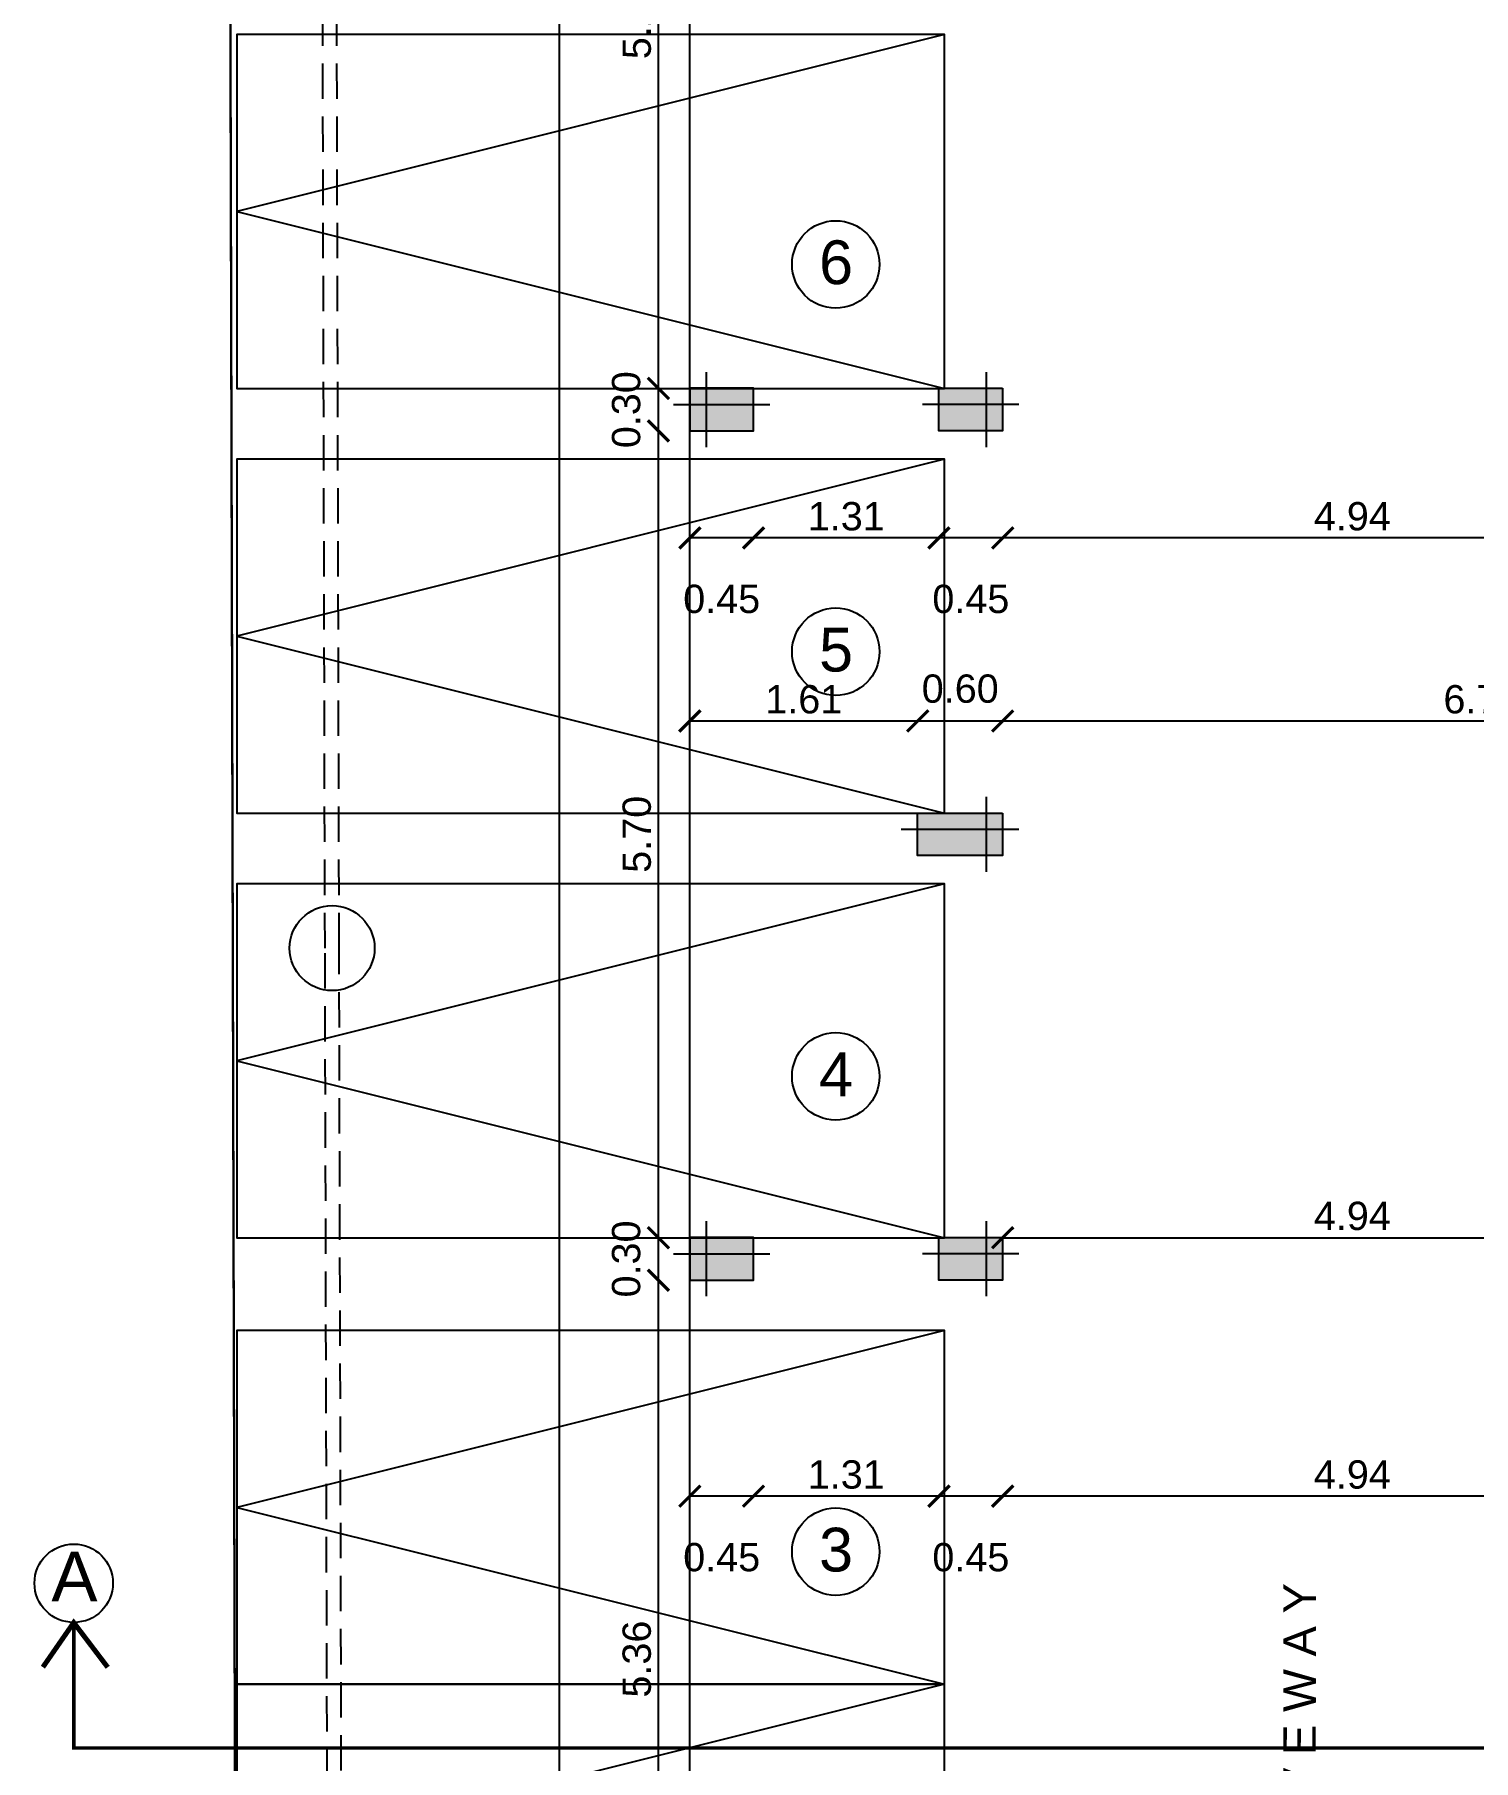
# Model space of a CAD drawing. Header units: metres. Extents: x 2130 to 3135, y 5414 to 5819.
# Drawn here: x 2802.3 to 2812.47, y 5615.55 to 5627.74 of the extents above; entities that cross this region are included whole.
import ezdxf

# ---------------------------------------------------------------- set-up
doc = ezdxf.new("R2010")
doc.units = ezdxf.units.M
doc.header["$MEASUREMENT"] = 0
doc.header["$PDMODE"] = 34
for name, pattern in [('HIDDEN', [0.375, 0.25, -0.125]), ('HIDDENX2', [0.75, 0.5, -0.25]), ('PHANTOM2', [1.25, 0.625, -0.125, 0.125, -0.125, 0.125, -0.125])]:
    doc.linetypes.add(name, pattern=pattern)
doc.layers.get('0').update_dxf_attribs({"lineweight": 18})
doc.layers.get('Defpoints').update_dxf_attribs({"lineweight": 18})
for name, color, linetype in [('Boundary', 6, 'Continuous'), ('CAR TEXT', 5, 'Continuous'), ('CMDA CAR', 30, 'Continuous'), ('col', 1, 'Continuous'), ('DIM', 8, 'Continuous'), ('PATTA', 3, 'Continuous'), ('ROOM NAME TXT', 1, 'Continuous'), ('WALL', 2, 'Continuous'), ('WIN', 5, 'Continuous')]:
    doc.layers.add(name, color=color, linetype=linetype)
doc.layers.add('text', color=7, linetype='Continuous', lineweight=25)
doc.styles.add('A1', font='arial.ttf')
doc.styles.add('R1', font='arial.ttf')
doc.dimstyles.new('DIM-CMDA', dxfattribs={"dimtxt": 0.2, "dimasz": 0.15, "dimexe": 0.05, "dimexo": 0.0625, "dimgap": 0.05, "dimtad": 1, "dimzin": 1, "dimdsep": 46, "dimtxsty": 'R1', "dimblk": 'ARCHTICK', "dimcen": 0.09, "dimse1": 1, "dimse2": 1, "dimclrd": 8, "dimclre": 8, "dimadec": 0, "dimazin": 0, "dimtm": 1e-09, "dimtfac": 1, "dimtofl": 0, "dimtmove": 2, "dimatfit": 3, "dimfxl": 0, "dimtolj": 1, "dimtzin": 0, "dimlwd": -1, "dimlwe": -1, "dimarcsym": 0})

# ---------------------------------------------------------------- blocks, each defined once
blk = doc.blocks.new('CAR - 1')
at = {"color": 0}
blk.add_lwpolyline([(-1250, 0), (1250, 0), (1250, 5000), (-1250, 5000)], close=True, dxfattribs=at)
blk.add_lwpolyline([(1250, 0), (0, 5000), (-1250, 0), (1250, 0)], dxfattribs=at)
blk = doc.blocks.new('300x450')
blk.add_hatch(color=0).paths.add_polyline_path([(1602.841, -173.858), (1603.141, -173.858), (1603.141, -174.308), (1602.841, -174.308)])
at = {"color": 0}
for p, q in [((1602.956, -173.743), (1602.956, -174.423)), ((1602.726, -173.973), (1603.256, -173.973))]:
    blk.add_line(p, q, dxfattribs=at)
blk.add_lwpolyline([(1602.841, -173.858), (1603.141, -173.858), (1603.141, -174.308), (1602.841, -174.308)], close=True, dxfattribs=at)
blk = doc.blocks.new('300x600')
blk.add_hatch(color=0).paths.add_polyline_path([(1601.931, -173.858), (1602.231, -173.858), (1602.231, -174.458), (1601.931, -174.458)])
at = {"color": 0}
for p, q in [((1602.046, -173.743), (1602.046, -174.573)), ((1601.816, -173.973), (1602.346, -173.973))]:
    blk.add_line(p, q, dxfattribs=at)
blk.add_lwpolyline([(1601.931, -173.858), (1602.231, -173.858), (1602.231, -174.458), (1601.931, -174.458)], close=True, dxfattribs=at)
blk = doc.blocks.new('_ArchTick')
at = {"color": 0, "linetype": 'ByBlock', "const_width": 0.15}
blk.add_lwpolyline([(-0.5, -0.5), (0.5, 0.5)], dxfattribs=at)
blk = doc.blocks.new('*D330')
at = {"layer": 'Defpoints', "color": 0}
for p in [(2809.142, 5619.012), (2814.082, 5618.727), (2809.142, 5617.416)]:
    blk.add_point(p, dxfattribs=at)
at = {"layer": 'DIM', "color": 8}
blk.add_line((2814.082, 5617.416), (2809.142, 5617.416), dxfattribs=at)
at = {"layer": 'DIM', "color": 8, "xscale": 0.15, "yscale": 0.15, "zscale": 0.15, "rotation": 180}
blk.add_blockref('_ArchTick', (2809.142, 5617.416), dxfattribs=at)
at = {"layer": 'DIM', "color": 8, "xscale": 0.15, "yscale": 0.15, "zscale": 0.15}
blk.add_blockref('_ArchTick', (2814.082, 5617.416), dxfattribs=at)
at = {"layer": 'DIM', "color": 0, "insert": (2811.612, 5617.568), "char_height": 0.2, "attachment_point": 5, "style": 'R1'}
blk.add_mtext('\\A1;4.94', dxfattribs=at)
blk = doc.blocks.new('*D331')
at = {"layer": 'Defpoints', "color": 0}
for p in [(2808.692, 5619.043), (2809.142, 5619.012), (2808.692, 5617.416)]:
    blk.add_point(p, dxfattribs=at)
at = {"layer": 'DIM', "color": 8}
blk.add_line((2809.142, 5617.416), (2808.692, 5617.416), dxfattribs=at)
at = {"layer": 'DIM', "color": 8, "xscale": 0.15, "yscale": 0.15, "zscale": 0.15, "rotation": 180}
blk.add_blockref('_ArchTick', (2808.692, 5617.416), dxfattribs=at)
at = {"layer": 'DIM', "color": 8, "xscale": 0.15, "yscale": 0.15, "zscale": 0.15}
blk.add_blockref('_ArchTick', (2809.142, 5617.416), dxfattribs=at)
at = {"layer": 'DIM', "color": 0, "insert": (2808.917, 5616.984), "char_height": 0.2, "attachment_point": 5, "style": 'R1'}
blk.add_mtext('\\A1;0.45', dxfattribs=at)
blk = doc.blocks.new('*D332')
at = {"layer": 'Defpoints', "color": 0}
for p in [(2807.382, 5619.176), (2808.692, 5619.043), (2807.382, 5617.416)]:
    blk.add_point(p, dxfattribs=at)
at = {"layer": 'DIM', "color": 8}
blk.add_line((2808.692, 5617.416), (2807.382, 5617.416), dxfattribs=at)
at = {"layer": 'DIM', "color": 8, "xscale": 0.15, "yscale": 0.15, "zscale": 0.15, "rotation": 180}
blk.add_blockref('_ArchTick', (2807.382, 5617.416), dxfattribs=at)
at = {"layer": 'DIM', "color": 8, "xscale": 0.15, "yscale": 0.15, "zscale": 0.15}
blk.add_blockref('_ArchTick', (2808.692, 5617.416), dxfattribs=at)
at = {"layer": 'DIM', "color": 0, "insert": (2808.037, 5617.568), "char_height": 0.2, "attachment_point": 5, "style": 'R1'}
blk.add_mtext('\\A1;1.31', dxfattribs=at)
blk = doc.blocks.new('*D333')
at = {"layer": 'Defpoints', "color": 0}
for p in [(2807.382, 5619.242), (2806.932, 5619.127), (2806.932, 5617.416)]:
    blk.add_point(p, dxfattribs=at)
at = {"layer": 'DIM', "color": 8}
blk.add_line((2807.382, 5617.416), (2806.932, 5617.416), dxfattribs=at)
at = {"layer": 'DIM', "color": 8, "xscale": 0.15, "yscale": 0.15, "zscale": 0.15, "rotation": 180}
blk.add_blockref('_ArchTick', (2806.932, 5617.416), dxfattribs=at)
at = {"layer": 'DIM', "color": 8, "xscale": 0.15, "yscale": 0.15, "zscale": 0.15}
blk.add_blockref('_ArchTick', (2807.382, 5617.416), dxfattribs=at)
at = {"layer": 'DIM', "color": 0, "insert": (2807.157, 5616.984), "char_height": 0.2, "attachment_point": 5, "style": 'R1'}
blk.add_mtext('\\A1;0.45', dxfattribs=at)
blk = doc.blocks.new('*D334')
at = {"layer": 'Defpoints', "color": 0}
for p in [(2808.542, 5622.893), (2806.932, 5622.292), (2808.542, 5622.292)]:
    blk.add_point(p, dxfattribs=at)
at = {"layer": 'DIM', "color": 8}
blk.add_line((2806.932, 5622.893), (2808.542, 5622.893), dxfattribs=at)
at = {"layer": 'DIM', "color": 8, "xscale": 0.15, "yscale": 0.15, "zscale": 0.15, "rotation": 180}
blk.add_blockref('_ArchTick', (2806.932, 5622.893), dxfattribs=at)
at = {"layer": 'DIM', "color": 8, "xscale": 0.15, "yscale": 0.15, "zscale": 0.15}
blk.add_blockref('_ArchTick', (2808.542, 5622.893), dxfattribs=at)
at = {"layer": 'DIM', "color": 0, "insert": (2807.737, 5623.045), "char_height": 0.2, "attachment_point": 5, "style": 'R1'}
blk.add_mtext('\\A1;1.61', dxfattribs=at)
blk = doc.blocks.new('*D335')
at = {"layer": 'Defpoints', "color": 0}
for p in [(2809.142, 5622.893), (2808.542, 5622.292), (2809.142, 5622.312)]:
    blk.add_point(p, dxfattribs=at)
at = {"layer": 'DIM', "color": 8}
blk.add_line((2808.542, 5622.893), (2809.142, 5622.893), dxfattribs=at)
at = {"layer": 'DIM', "color": 8, "xscale": 0.15, "yscale": 0.15, "zscale": 0.15, "rotation": 180}
blk.add_blockref('_ArchTick', (2808.542, 5622.893), dxfattribs=at)
at = {"layer": 'DIM', "color": 8, "xscale": 0.15, "yscale": 0.15, "zscale": 0.15}
blk.add_blockref('_ArchTick', (2809.142, 5622.893), dxfattribs=at)
at = {"layer": 'DIM', "color": 0, "insert": (2808.842, 5623.12), "char_height": 0.2, "attachment_point": 5, "style": 'R1'}
blk.add_mtext('\\A1;0.60', dxfattribs=at)
blk = doc.blocks.new('*D336')
at = {"layer": 'Defpoints', "color": 0}
for p in [(2815.912, 5622.893), (2809.142, 5622.312), (2815.912, 5622.242)]:
    blk.add_point(p, dxfattribs=at)
at = {"layer": 'DIM', "color": 8}
blk.add_line((2809.142, 5622.893), (2815.912, 5622.893), dxfattribs=at)
at = {"layer": 'DIM', "color": 8, "xscale": 0.15, "yscale": 0.15, "zscale": 0.15, "rotation": 180}
blk.add_blockref('_ArchTick', (2809.142, 5622.893), dxfattribs=at)
at = {"layer": 'DIM', "color": 8, "xscale": 0.15, "yscale": 0.15, "zscale": 0.15}
blk.add_blockref('_ArchTick', (2815.912, 5622.893), dxfattribs=at)
at = {"layer": 'DIM', "color": 0, "insert": (2812.527, 5623.045), "char_height": 0.2, "attachment_point": 5, "style": 'R1'}
blk.add_mtext('\\A1;6.77', dxfattribs=at)
blk = doc.blocks.new('*D358')
at = {"layer": 'Defpoints', "color": 0}
for p in [(2814.082, 5625.692), (2809.142, 5625.312), (2809.142, 5624.186)]:
    blk.add_point(p, dxfattribs=at)
at = {"layer": 'DIM', "color": 8}
blk.add_line((2814.082, 5624.186), (2809.142, 5624.186), dxfattribs=at)
at = {"layer": 'DIM', "color": 8, "xscale": 0.15, "yscale": 0.15, "zscale": 0.15, "rotation": 180}
blk.add_blockref('_ArchTick', (2809.142, 5624.186), dxfattribs=at)
at = {"layer": 'DIM', "color": 8, "xscale": 0.15, "yscale": 0.15, "zscale": 0.15}
blk.add_blockref('_ArchTick', (2814.082, 5624.186), dxfattribs=at)
at = {"layer": 'DIM', "color": 0, "insert": (2811.612, 5624.338), "char_height": 0.2, "attachment_point": 5, "style": 'R1'}
blk.add_mtext('\\A1;4.94', dxfattribs=at)
blk = doc.blocks.new('*D359')
at = {"layer": 'Defpoints', "color": 0}
for p in [(2808.692, 5625.312), (2809.142, 5625.312), (2808.692, 5624.186)]:
    blk.add_point(p, dxfattribs=at)
at = {"layer": 'DIM', "color": 8}
blk.add_line((2809.142, 5624.186), (2808.692, 5624.186), dxfattribs=at)
at = {"layer": 'DIM', "color": 8, "xscale": 0.15, "yscale": 0.15, "zscale": 0.15, "rotation": 180}
blk.add_blockref('_ArchTick', (2808.692, 5624.186), dxfattribs=at)
at = {"layer": 'DIM', "color": 8, "xscale": 0.15, "yscale": 0.15, "zscale": 0.15}
blk.add_blockref('_ArchTick', (2809.142, 5624.186), dxfattribs=at)
at = {"layer": 'DIM', "color": 0, "insert": (2808.917, 5623.754), "char_height": 0.2, "attachment_point": 5, "style": 'R1'}
blk.add_mtext('\\A1;0.45', dxfattribs=at)
blk = doc.blocks.new('*D360')
at = {"layer": 'Defpoints', "color": 0}
for p in [(2807.382, 5625.312), (2808.692, 5625.312), (2807.382, 5624.186)]:
    blk.add_point(p, dxfattribs=at)
at = {"layer": 'DIM', "color": 8}
blk.add_line((2808.692, 5624.186), (2807.382, 5624.186), dxfattribs=at)
at = {"layer": 'DIM', "color": 8, "xscale": 0.15, "yscale": 0.15, "zscale": 0.15, "rotation": 180}
blk.add_blockref('_ArchTick', (2807.382, 5624.186), dxfattribs=at)
at = {"layer": 'DIM', "color": 8, "xscale": 0.15, "yscale": 0.15, "zscale": 0.15}
blk.add_blockref('_ArchTick', (2808.692, 5624.186), dxfattribs=at)
at = {"layer": 'DIM', "color": 0, "insert": (2808.037, 5624.338), "char_height": 0.2, "attachment_point": 5, "style": 'R1'}
blk.add_mtext('\\A1;1.31', dxfattribs=at)
blk = doc.blocks.new('*D361')
at = {"layer": 'Defpoints', "color": 0}
for p in [(2806.932, 5625.312), (2807.382, 5625.312), (2806.932, 5624.186)]:
    blk.add_point(p, dxfattribs=at)
at = {"layer": 'DIM', "color": 8}
blk.add_line((2807.382, 5624.186), (2806.932, 5624.186), dxfattribs=at)
at = {"layer": 'DIM', "color": 8, "xscale": 0.15, "yscale": 0.15, "zscale": 0.15, "rotation": 180}
blk.add_blockref('_ArchTick', (2806.932, 5624.186), dxfattribs=at)
at = {"layer": 'DIM', "color": 8, "xscale": 0.15, "yscale": 0.15, "zscale": 0.15}
blk.add_blockref('_ArchTick', (2807.382, 5624.186), dxfattribs=at)
at = {"layer": 'DIM', "color": 0, "insert": (2807.157, 5623.754), "char_height": 0.2, "attachment_point": 5, "style": 'R1'}
blk.add_mtext('\\A1;0.45', dxfattribs=at)
blk = doc.blocks.new('*D841')
at = {"layer": 'Defpoints', "color": 0}
for p in [(2806.71, 5618.942), (2807.382, 5618.942), (2807.382, 5613.587)]:
    blk.add_point(p, dxfattribs=at)
at = {"layer": 'DIM', "color": 8}
blk.add_line((2806.71, 5613.587), (2806.71, 5618.942), dxfattribs=at)
at = {"layer": 'DIM', "color": 8, "xscale": 0.15, "yscale": 0.15, "zscale": 0.15}
for p, rotation in [((2806.71, 5618.942), 90), ((2806.71, 5613.587), 270)]:
    blk.add_blockref('_ArchTick', p, dxfattribs=dict(at, rotation=rotation))
at = {"layer": 'DIM', "color": 0, "insert": (2806.558, 5616.265), "char_height": 0.2, "attachment_point": 5, "rotation": 90, "style": 'R1'}
blk.add_mtext('\\A1;5.36', dxfattribs=at)
blk = doc.blocks.new('*D842')
at = {"layer": 'Defpoints', "color": 0}
for p in [(2806.71, 5619.242), (2807.382, 5619.242), (2807.382, 5618.942)]:
    blk.add_point(p, dxfattribs=at)
at = {"layer": 'DIM', "color": 8}
blk.add_line((2806.71, 5618.942), (2806.71, 5619.242), dxfattribs=at)
at = {"layer": 'DIM', "color": 8, "xscale": 0.15, "yscale": 0.15, "zscale": 0.15}
for p, rotation in [((2806.71, 5619.242), 90), ((2806.71, 5618.942), 270)]:
    blk.add_blockref('_ArchTick', p, dxfattribs=dict(at, rotation=rotation))
at = {"layer": 'DIM', "color": 0, "insert": (2806.483, 5619.092), "char_height": 0.2, "attachment_point": 5, "rotation": 90, "style": 'R1'}
blk.add_mtext('\\A1;0.30', dxfattribs=at)
blk = doc.blocks.new('*D843')
at = {"layer": 'Defpoints', "color": 0}
for p in [(2806.71, 5624.942), (2807.382, 5624.942), (2807.382, 5619.242)]:
    blk.add_point(p, dxfattribs=at)
at = {"layer": 'DIM', "color": 8}
blk.add_line((2806.71, 5619.242), (2806.71, 5624.942), dxfattribs=at)
at = {"layer": 'DIM', "color": 8, "xscale": 0.15, "yscale": 0.15, "zscale": 0.15}
for p, rotation in [((2806.71, 5624.942), 90), ((2806.71, 5619.242), 270)]:
    blk.add_blockref('_ArchTick', p, dxfattribs=dict(at, rotation=rotation))
at = {"layer": 'DIM', "color": 0, "insert": (2806.558, 5622.092), "char_height": 0.2, "attachment_point": 5, "rotation": 90, "style": 'R1'}
blk.add_mtext('\\A1;5.70', dxfattribs=at)
blk = doc.blocks.new('*D844')
at = {"layer": 'Defpoints', "color": 0}
for p in [(2806.71, 5625.242), (2807.382, 5625.242), (2807.382, 5624.942)]:
    blk.add_point(p, dxfattribs=at)
at = {"layer": 'DIM', "color": 8}
blk.add_line((2806.71, 5624.942), (2806.71, 5625.242), dxfattribs=at)
at = {"layer": 'DIM', "color": 8, "xscale": 0.15, "yscale": 0.15, "zscale": 0.15}
for p, rotation in [((2806.71, 5625.242), 90), ((2806.71, 5624.942), 270)]:
    blk.add_blockref('_ArchTick', p, dxfattribs=dict(at, rotation=rotation))
at = {"layer": 'DIM', "color": 0, "insert": (2806.483, 5625.092), "char_height": 0.2, "attachment_point": 5, "rotation": 90, "style": 'R1'}
blk.add_mtext('\\A1;0.30', dxfattribs=at)
blk = doc.blocks.new('*D845')
at = {"layer": 'Defpoints', "color": 0}
for p in [(2806.71, 5630.437), (2807.382, 5630.437), (2807.382, 5625.242)]:
    blk.add_point(p, dxfattribs=at)
at = {"layer": 'DIM', "color": 8}
blk.add_line((2806.71, 5625.242), (2806.71, 5630.437), dxfattribs=at)
at = {"layer": 'DIM', "color": 8, "xscale": 0.15, "yscale": 0.15, "zscale": 0.15}
for p, rotation in [((2806.71, 5630.437), 90), ((2806.71, 5625.242), 270)]:
    blk.add_blockref('_ArchTick', p, dxfattribs=dict(at, rotation=rotation))
at = {"layer": 'DIM', "color": 0, "insert": (2806.558, 5627.84), "char_height": 0.2, "attachment_point": 5, "rotation": 90, "style": 'R1'}
blk.add_mtext('\\A1;5.20', dxfattribs=at)
blk = doc.blocks.new('*D478')
at = {"layer": 'Defpoints', "color": 0}
for p in [(2806.011, 5649.267), (2807.655, 5649.267), (2807.814, 5613.287)]:
    blk.add_point(p, dxfattribs=at)
at = {"layer": 'DIM', "color": 8}
blk.add_line((2806.011, 5613.287), (2806.011, 5649.267), dxfattribs=at)
at = {"layer": 'DIM', "color": 8, "xscale": 0.15, "yscale": 0.15, "zscale": 0.15}
for p, rotation in [((2806.011, 5649.267), 90), ((2806.011, 5613.287), 270)]:
    blk.add_blockref('_ArchTick', p, dxfattribs=dict(at, rotation=rotation))
at = {"layer": 'DIM', "color": 2, "insert": (2805.848, 5631.277), "char_height": 0.22, "attachment_point": 5, "rotation": 90, "style": 'R1'}
blk.add_mtext('\\A1;35.98', dxfattribs=at)
blk = doc.blocks.new('*D757')
at = {"layer": 'Defpoints', "color": 0}
for p in [(2814.082, 5619.362), (2809.142, 5619.242), (2814.082, 5619.242)]:
    blk.add_point(p, dxfattribs=at)
at = {"layer": 'DIM', "color": 8}
blk.add_line((2809.142, 5619.242), (2814.082, 5619.242), dxfattribs=at)
at = {"layer": 'DIM', "color": 8, "xscale": 0.15, "yscale": 0.15, "zscale": 0.15, "rotation": 180}
blk.add_blockref('_ArchTick', (2809.142, 5619.242), dxfattribs=at)
at = {"layer": 'DIM', "color": 8, "xscale": 0.15, "yscale": 0.15, "zscale": 0.15}
blk.add_blockref('_ArchTick', (2814.082, 5619.242), dxfattribs=at)
at = {"layer": 'DIM', "color": 0, "insert": (2811.612, 5619.395), "char_height": 0.2, "attachment_point": 5, "style": 'R1'}
blk.add_mtext('\\A1;4.94', dxfattribs=at)

msp = doc.modelspace()

# ---------------------------------------------------------------- linework, layer by layer
at = {"layer": 'Boundary'}
msp.add_lwpolyline([(2803.621, 5652.899), (2832.821, 5653.105), (2832.932, 5610.268), (2803.732, 5610.268)], close=True, dxfattribs=at)
at = {"layer": 'CAR TEXT', "color": 8}
for centre in [(2807.963, 5626.118), (2807.963, 5623.382), (2807.963, 5620.382), (2807.963, 5617.024)]:
    msp.add_circle(centre, 0.309, dxfattribs=at)
at = {"layer": 'PATTA'}
msp.add_lwpolyline([(2832.932, 5610.268), (2832.823, 5652.267), (2803.623, 5652.267), (2803.732, 5610.268), (2832.932, 5610.268)], dxfattribs=at)
at = {"layer": 'ROOM NAME TXT', "color": 7, "linetype": 'HIDDENX2', "ltscale": 6, "const_width": 0.0356}
msp.add_lwpolyline([(2802.82, 5616.207), (2802.58, 5616.523), (2802.362, 5616.208)], dxfattribs=at)
at = {"layer": 'text', "color": 7, "linetype": 'PHANTOM2', "const_width": 0.025}
msp.add_lwpolyline([(2862.555, 5616.523), (2862.555, 5615.637), (2802.58, 5615.637), (2802.58, 5616.523)], dxfattribs=at)
at = {"layer": 'text', "color": 7}
msp.add_circle((2802.58, 5616.801), 0.277, dxfattribs=at)
at = {"layer": 'WALL', "color": 1}
msp.add_lwpolyline([(2829.732, 5613.287), (2806.932, 5613.287), (2806.932, 5649.267), (2829.732, 5649.267)], close=True, dxfattribs=at)
at = {"layer": 'WIN', "color": 9, "linetype": 'HIDDEN'}
for points in [[(2804.382, 5610.878), (2804.355, 5621.288), (2804.33, 5631.288), (2804.304, 5641.288), (2804.278, 5651.338), (2817.828, 5651.338), (2831.378, 5651.338), (2831.404, 5641.288), (2831.43, 5631.288), (2831.455, 5621.288), (2831.482, 5610.878), (2828.38, 5610.878), (2822.399, 5610.878), (2814.213, 5610.878), (2808.181, 5610.878)], [(2804.482, 5610.978), (2804.455, 5621.288), (2804.43, 5631.288), (2804.404, 5641.288), (2804.378, 5651.238), (2817.828, 5651.238), (2831.278, 5651.238), (2831.304, 5641.288), (2831.33, 5631.288), (2831.355, 5621.288), (2831.382, 5610.978), (2828.38, 5610.978), (2822.399, 5610.978), (2814.213, 5610.978), (2808.181, 5610.978)]]:
    msp.add_lwpolyline(points, close=True, dxfattribs=at)
at = {"layer": 'WIN', "color": 5}
msp.add_circle((2804.405, 5621.288), 0.3, dxfattribs=at)

# ---------------------------------------------------------------- block references
at = {"layer": 'CMDA CAR', "color": 2, "xscale": 0.0009999999892898, "yscale": 0.0009999999892898, "zscale": 0.0009999999892898, "rotation": 90}
for p in [(2808.732, 5626.492), (2808.732, 5623.492), (2808.732, 5620.492), (2808.732, 5617.337), (2808.732, 5614.837)]:
    msp.add_blockref('CAR - 1', p, dxfattribs=at)
at = {"layer": 'col', "color": 7, "xscale": -1, "rotation": 90}
for p in [(2633.074, 7228.084), (2633.074, 7222.084)]:
    msp.add_blockref('300x450', p, dxfattribs=at)
at = {"layer": 'col', "color": 7, "rotation": 270}
for name, p in [('300x450', (2982.999, 7228.084)), ('300x600', (2982.999, 7224.173)), ('300x450', (2982.999, 7222.084))]:
    msp.add_blockref(name, p, dxfattribs=at)

# ---------------------------------------------------------------- texts
at = {"layer": 'CAR TEXT', "color": 7, "style": 'A1'}
for s, p in [('6', (2807.845, 5625.979)), ('5', (2807.845, 5623.242)), ('4', (2807.845, 5620.242)), ('3', (2807.845, 5616.884))]:
    msp.add_text(s, height=0.309, dxfattribs=at).set_placement(p)
at = {"layer": 'text', "color": 7, "style": 'A1'}
msp.add_text('A', height=0.35, dxfattribs=at).set_placement((2802.422, 5616.673))
at = {"layer": 'text', "style": 'A1'}
msp.add_text('D R I V E W A Y', height=0.23, rotation=89.9229, dxfattribs=at).set_placement((2811.352, 5614.463))

# ---------------------------------------------------------------- dimensions: what is measured, and where the dimension line sits
at = {"layer": 'DIM', "color": 7}
for base, p1, p2, override, picture, middle in [((2806.011, 5649.267), (2807.814, 5613.287), (2807.655, 5649.267), {"dimtxt": 0.22, "dimpost": '\\X', "dimclrt": 2}, '*D478', (2805.848, 5631.277)), ((2806.710087117, 5630.437470721), (2807.381541974, 5625.242470721), (2807.381541974, 5630.437470721), {"dimpost": '\\X'}, '*D845', (2806.557972519, 5627.839970721)), ((2806.71, 5625.242), (2807.382, 5624.942), (2807.382, 5625.242), {"dimpost": '\\X'}, '*D844', (2806.483, 5625.092)), ((2806.71, 5624.942), (2807.382, 5619.242), (2807.382, 5624.942), {"dimpost": '\\X'}, '*D843', (2806.558, 5622.092)), ((2806.71, 5619.242), (2807.382, 5618.942), (2807.382, 5619.242), {"dimpost": '\\X'}, '*D842', (2806.483, 5619.092)), ((2806.710087117, 5618.942470721), (2807.381541974, 5613.587470721), (2807.381541974, 5618.942470721), {"dimpost": '\\X'}, '*D841', (2806.557904307, 5616.264970721))]:
    dim = msp.add_linear_dim(base=base, p1=p1, p2=p2, angle=90, dimstyle='DIM-CMDA', override=override, dxfattribs=at)
    dim.commit()
    dim.dimension.update_dxf_attribs({"geometry": picture, "text_midpoint": middle})
for base, p1, p2, picture, middle in [((2809.142, 5624.186), (2814.082, 5625.692), (2809.142, 5625.312), '*D358', (2811.612, 5624.338)), ((2806.932, 5624.186), (2807.382, 5625.312), (2806.932, 5625.312), '*D361', (2807.157, 5623.754)), ((2807.382, 5624.186), (2808.692, 5625.312), (2807.382, 5625.312), '*D360', (2808.037, 5624.338)), ((2808.692, 5624.186), (2809.142, 5625.312), (2808.692, 5625.312), '*D359', (2808.917, 5623.754)), ((2808.542, 5622.893), (2806.932, 5622.292), (2808.542, 5622.292), '*D334', (2807.737, 5623.045)), ((2809.142, 5622.893), (2808.542, 5622.292), (2809.142, 5622.312), '*D335', (2808.842, 5623.12)), ((2815.912, 5622.893), (2809.142, 5622.312), (2815.912, 5622.242), '*D336', (2812.527, 5623.045)), ((2806.932, 5617.416), (2807.382, 5619.242), (2806.932, 5619.127), '*D333', (2807.157, 5616.984)), ((2807.382, 5617.416), (2808.692, 5619.043), (2807.382, 5619.176), '*D332', (2808.037, 5617.568)), ((2808.692, 5617.416), (2809.142, 5619.012), (2808.692, 5619.043), '*D331', (2808.917, 5616.984)), ((2809.142, 5617.416), (2814.082, 5618.727), (2809.142, 5619.012), '*D330', (2811.612, 5617.568))]:
    dim = msp.add_linear_dim(base=base, p1=p1, p2=p2, dimstyle='DIM-CMDA', override={"dimpost": '\\X'}, dxfattribs=at)
    dim.commit()
    dim.dimension.update_dxf_attribs({"geometry": picture, "text_midpoint": middle})
at = {"layer": 'DIM', "color": 4}
dim = msp.add_linear_dim(base=(2814.082, 5619.242), p1=(2809.142, 5619.242), p2=(2814.082, 5619.362), dimstyle='DIM-CMDA', override={"dimpost": '\\X'}, dxfattribs=at)
dim.commit()
dim.dimension.update_dxf_attribs({"geometry": '*D757', "text_midpoint": (2811.612, 5619.395)})

doc.saveas('drawing.dxf')
